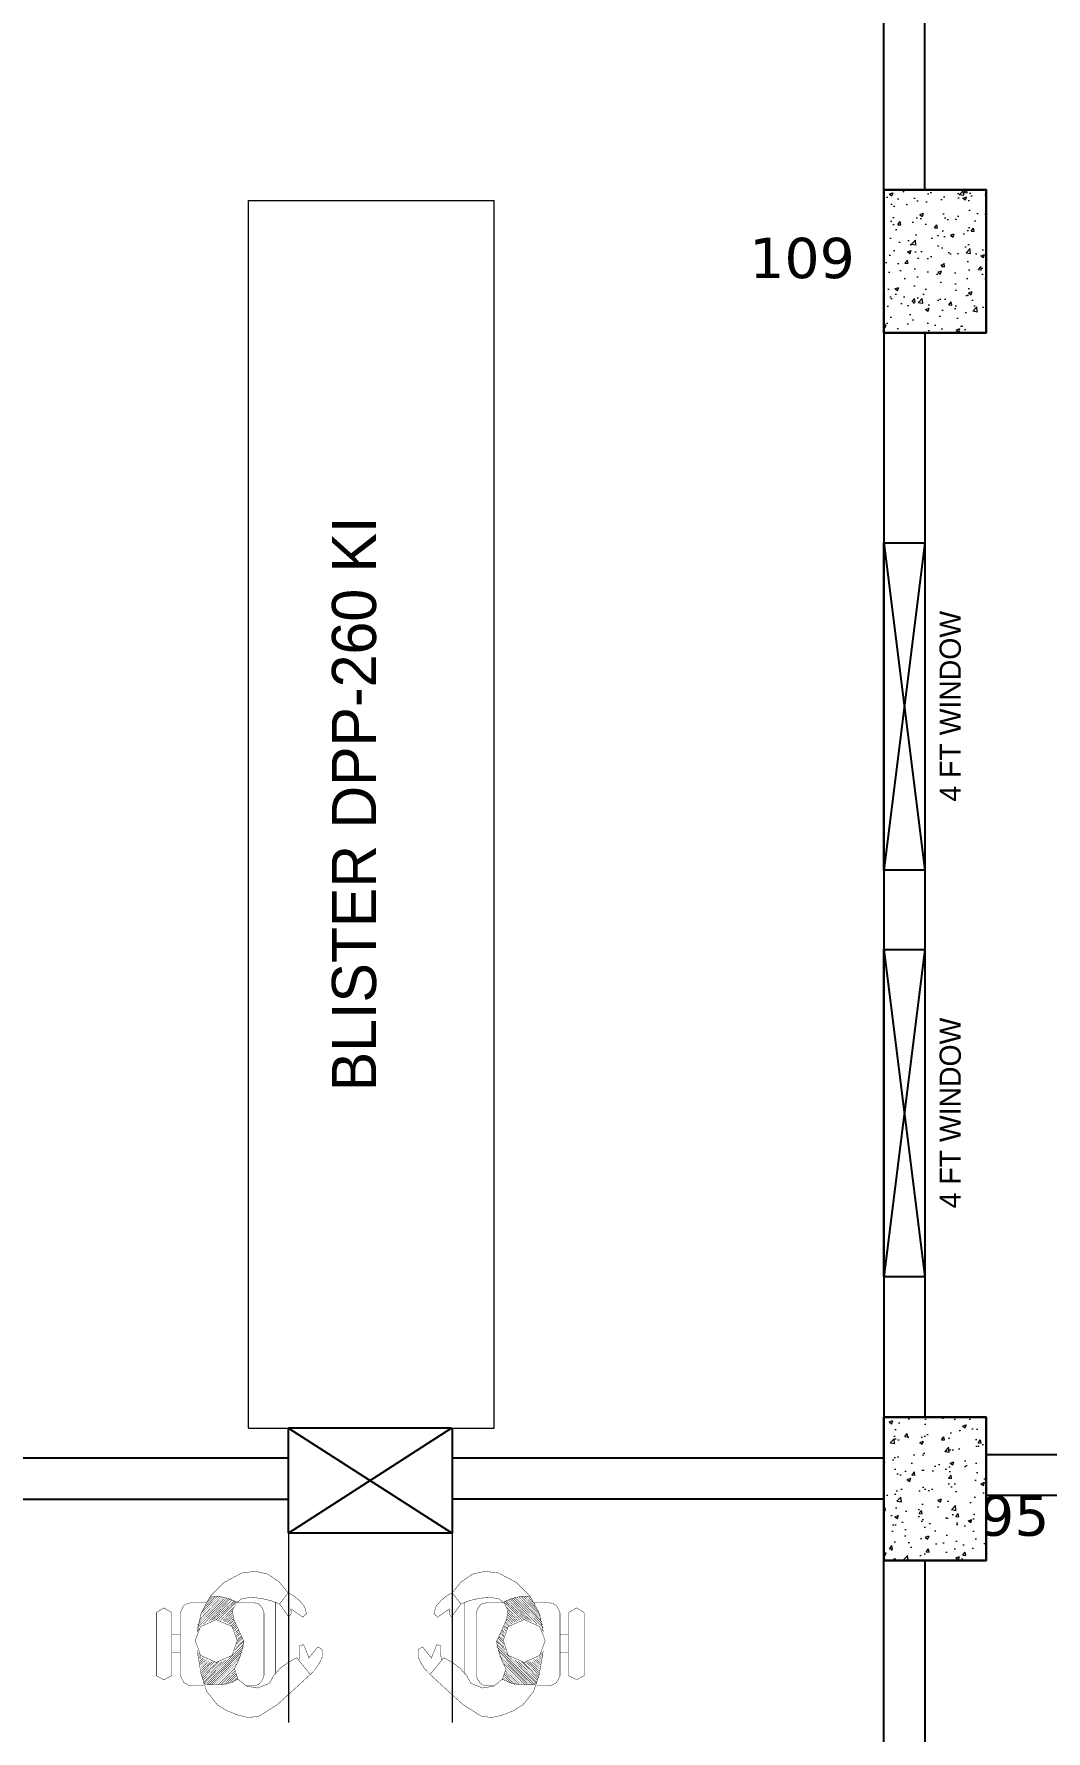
# Model space of a CAD drawing. Header units: inches. Extents: x -217 to 2701, y -906 to 3312.
# Drawn here: x 857.4 to 1005.8, y 1628 to 1876.8 of the extents above; entities that cross this region are included whole.
import ezdxf

# ---------------------------------------------------------------- set-up
doc = ezdxf.new("R2010")
doc.units = ezdxf.units.IN
doc.header["$MEASUREMENT"] = 0
doc.linetypes.add('PHANTOM', pattern=[63.5, 31.75, -6.35, 6.35, -6.35, 6.35, -6.35])
doc.layers.get('0').update_dxf_attribs({"color": 8, "linetype": 'CONTINUOUS'})
for name, color, linetype, lineweight in [('AR. COLUMN', 160, 'CONTINUOUS', 30), ('AR. R.C.C HATCH', 253, 'CONTINUOUS', 9), ('PHAN', 8, 'PHANTOM', 18)]:
    doc.layers.add(name, color=color, linetype=linetype, lineweight=lineweight)
for name, color, linetype in [('COLUMN', 8, 'CONTINUOUS'), ('COLUMN HATCH', 8, 'CONTINUOUS'), ('MAA-CABLE TRAY', 8, 'CONTINUOUS'), ('TEXT', 8, 'CONTINUOUS'), ('WALL', 7, 'CONTINUOUS'), ('WINDOOW', 8, 'CONTINUOUS')]:
    doc.layers.add(name, color=color, linetype=linetype)
doc.styles.add('H St Bt', font='stylu.ttf')
doc.styles.add('VERDANA', font='verdana.ttf')

# ---------------------------------------------------------------- blocks, each defined once
blk = doc.blocks.new('BLISTER DPP 260 KI')
at = {"layer": 'WINDOOW', "color": 0, "lineweight": 0}
for p, q in [((5092.01, 17123.41), (5128.01, 17123.41)), ((5092.01, 16943.41), (5092.01, 17123.41)), ((5128.01, 16943.41), (5128.01, 17123.41)), ((5092.01, 16943.41), (5128.01, 16943.41))]:
    blk.add_line(p, q, dxfattribs=at)
at = {"layer": 'TEXT', "color": 0, "lineweight": 0, "style": 'H St Bt'}
blk.add_text('BLISTER DPP-260 KI', height=6.48, rotation=90, dxfattribs=at).set_placement((5110.71, 16992.81))
blk = doc.blocks.new('*U426')
at = {"layer": 'WALL', "color": 0}
for p, q in [((60520.06, 48188.77), (60526.06, 48188.77)), ((60520.06, 48140.77), (60520.06, 48188.77)), ((60526.06, 48188.77), (60520.06, 48140.77)), ((60520.06, 48188.77), (60526.06, 48140.77)), ((60526.06, 48188.77), (60526.06, 48140.77)), ((60526.06, 48140.77), (60520.06, 48140.77))]:
    blk.add_line(p, q, dxfattribs=at)
at = {"layer": 'TEXT', "lineweight": 0, "style": 'H St Bt'}
blk.add_text('4 FT WINDOW', height=3.1104, rotation=90, dxfattribs=at).set_placement((60531.34, 48150.84))
blk = doc.blocks.new('*U427')
at = {"layer": 'WALL', "color": 0}
for p, q in [((60520.06, 48188.77), (60526.06, 48188.77)), ((60520.06, 48140.77), (60520.06, 48188.77)), ((60526.06, 48188.77), (60520.06, 48140.77)), ((60520.06, 48188.77), (60526.06, 48140.77)), ((60526.06, 48188.77), (60526.06, 48140.77)), ((60526.06, 48140.77), (60520.06, 48140.77))]:
    blk.add_line(p, q, dxfattribs=at)
at = {"layer": 'TEXT', "lineweight": 0, "style": 'H St Bt'}
blk.add_text('4 FT WINDOW', height=3.1104, rotation=90, dxfattribs=at).set_placement((60531.34, 48150.84))
blk = doc.blocks.new('ASDFCADF')
at = {"lineweight": 18}
blk.add_wipeout([(0, -21), (0, 0), (-15, 0), (-15, -21)], dxfattribs=at)
at = {"layer": 'AR. R.C.C HATCH'}
h = blk.add_hatch(dxfattribs=at)
h.set_pattern_fill('AR-CONC', color=256, scale=0.75, angle=360, style=0)
h.set_pattern_definition([(50, (-15, -23), (5.37945, -0.47064), [0.5625, -6.1875]), (355, (-15, -23), (-1.0406, 5.6414), [0.45, -4.95]), (100.451, (-14.5517, -23.039), (4.3388, 5.1708), [0.47805, -5.2586]), (46.184, (-15, -21.5), (8.0043, -1.2414), [0.8438, -9.2813]), (96.636, (-14.333, -21.6034), (7.01, 7.306), [0.717, -7.8879]), (351.184, (-15, -21.5), (7.01, 7.306), [0.675, -7.425]), (21, (-14.25, -21.875), (4.4768, -3.01964), [0.5625, -6.1875]), (326, (-14.25, -21.875), (1.8249, 5.4386), [0.45, -4.95]), (71.451, (-13.877, -22.1266), (6.3017, 2.419), [0.47805, -5.2586]), (37.5, (-15, -23), (0.0912, 2.4967), [0, -4.89, 0, -5.025, 0, -4.96875]), (7.5, (-15, -23), (1.97302, 2.9581), [0, -2.865, 0, -4.7775, 0, -1.89375]), (327.5, (-16.6725, -23), (4.00367, -0.16916), [0, -1.875, 0, -5.85, 0, -7.7625]), (317.5, (-17.4225, -23), (4.3739, 0.7508), [0, -2.4375, 0, -3.885, 0, -5.5125])])
h.paths.add_polyline_path([(0, 0), (-15, 0), (-15, -21), (0, -21)])
at = {"layer": 'AR. COLUMN'}
blk.add_lwpolyline([(0, -21), (0, 0), (-15, 0), (-15, -21)], close=True, dxfattribs=at)
at = {"layer": 'MAA-CABLE TRAY', "lineweight": 18}
for points in [[(-15, -21), (-15, 0), (0, 0), (0, -21)], [(-15, 0), (0, 0), (0, -21), (-15, -21)]]:
    blk.add_lwpolyline(points, close=True, dxfattribs=at)

msp = doc.modelspace()

# ---------------------------------------------------------------- hatches: boundary and pattern name
at = {"layer": 'COLUMN HATCH', "linetype": 'Continuous'}
for points in [[(997, 1854), (982, 1854), (982, 1833), (997, 1833)], [(997.04, 1854.03), (982.04, 1854.03), (982.04, 1833.03), (997.04, 1833.03)], [(997, 1674), (982, 1674), (982, 1653), (997, 1653)]]:
    msp.add_hatch(color=256, dxfattribs=at).paths.add_polyline_path(points)
at = {"layer": 'TEXT', "lineweight": 0}
msp.add_hatch(color=256, dxfattribs=at).paths.add_polyline_path([(997, 1854), (982, 1854), (982, 1833), (997, 1833)])

# ---------------------------------------------------------------- linework, layer by layer
at = {"layer": 'COLUMN', "linetype": 'Continuous'}
for p, q in [((894.67, 1657), (894.67, 1672.4)), ((918.59, 1672.4), (894.67, 1657)), ((894.67, 1672.4), (918.67, 1657)), ((918.59, 1672.4), (894.67, 1672.4)), ((918.67, 1672.4), (918.67, 1657)), ((918.67, 1657), (894.67, 1657))]:
    msp.add_line(p, q, dxfattribs=at)
for points in [[(982, 1833), (997, 1833), (997, 1854), (982, 1854)], [(982, 1653), (997, 1653), (997, 1674), (982, 1674)]]:
    msp.add_lwpolyline(points, close=True, dxfattribs=at)
at = {"layer": 'PHAN', "lineweight": 0}
for p, q in [((894.67, 1661), (894.67, 1463.63)), ((918.67, 1661), (918.67, 1463.63))]:
    msp.add_line(p, q, dxfattribs=at)
at = {"layer": 'PHAN', "lineweight": 0, "const_width": 0.0614}
for points in [[(881.29, 1642.44), (881.86, 1645.24), (883.23, 1647.75), (885.28, 1649.8), (887.85, 1651.17)], [(887.85, 1651.17), (889.84, 1651.4), (891.67, 1650.99), (893.32, 1649.85), (894.63, 1648.26)], [(925.49, 1651.17), (923.49, 1651.4), (921.67, 1650.99), (920.01, 1649.85), (918.7, 1648.26)], [(932.05, 1642.44), (931.47, 1645.24), (930.11, 1647.75), (928.05, 1649.8), (925.49, 1651.17)], [(885.68, 1647.46), (881.29, 1643.13)], [(885.45, 1647.57), (881.35, 1643.53)], [(885.11, 1647.57), (881.52, 1643.98)], [(884.82, 1647.63), (881.63, 1644.32)], [(884.6, 1647.75), (881.69, 1644.84)], [(884.25, 1647.75), (881.91, 1645.35)], [(883.97, 1647.75), (882.14, 1645.86)], [(883.63, 1647.75), (882.49, 1646.55)], [(883.23, 1647.63), (883, 1647.4)], [(883.11, 1647.63), (884.48, 1647.75), (885.91, 1647.4), (887.05, 1646.95)], [(886.65, 1644.38), (886.48, 1645.69), (886.99, 1646.72), (887.85, 1647.4), (889.1, 1647.57)], [(889.1, 1647.57), (890.58, 1647.46), (892.06, 1647.12), (893.38, 1646.61)], [(894.63, 1648.26), (893.38, 1646.61), (894.74, 1644.72)], [(894.63, 1648.26), (895.54, 1647.75), (896.34, 1647.06), (897.03, 1646.26), (897.31, 1645.24)], [(918.7, 1648.26), (917.79, 1647.75), (916.99, 1647.06), (916.31, 1646.26), (916.02, 1645.24)], [(918.7, 1648.26), (919.96, 1646.61), (918.59, 1644.72)], [(924.23, 1647.57), (922.75, 1647.46), (921.27, 1647.12), (919.96, 1646.61)], [(926.68, 1644.38), (926.85, 1645.69), (926.34, 1646.72), (925.49, 1647.4), (924.23, 1647.57)], [(930.22, 1647.63), (928.85, 1647.75), (927.43, 1647.4), (926.29, 1646.95)], [(927.65, 1647.46), (932.05, 1643.13)], [(927.88, 1647.57), (931.99, 1643.53)], [(928.22, 1647.57), (931.82, 1643.98)], [(928.51, 1647.63), (931.7, 1644.32)], [(928.74, 1647.75), (931.64, 1644.84)], [(929.08, 1647.75), (931.42, 1645.35)], [(929.37, 1647.75), (931.19, 1645.86)], [(929.71, 1647.75), (930.85, 1646.55)], [(930.11, 1647.63), (930.33, 1647.4)], [(875.3, 1645.35), (876.39, 1646.04), (877.58, 1645.35)], [(875.3, 1636.11), (875.3, 1645.35)], [(877.58, 1645.35), (877.58, 1636.11)], [(878.84, 1645.35), (879.07, 1645.86), (879.35, 1646.38), (879.92, 1646.72), (880.43, 1646.78)], [(878.84, 1645.35), (878.84, 1636.11)], [(882.66, 1646.78), (880.43, 1646.78)], [(885.96, 1647.4), (882.2, 1643.64)], [(886.19, 1647.4), (883, 1644.04)], [(886.42, 1647.23), (883.4, 1644.21)], [(886.76, 1647.12), (883.74, 1644.32)], [(886.93, 1647.06), (884.08, 1644.32)], [(887.05, 1646.95), (884.43, 1644.32)], [(886.65, 1646.09), (884.71, 1644.21)], [(886.48, 1645.69), (885.05, 1644.16)], [(886.48, 1645.35), (885.22, 1644.04)], [(886.48, 1645.01), (885.45, 1643.98)], [(889.56, 1646.78), (887.05, 1646.78)], [(889.56, 1646.78), (890.18, 1646.72), (890.58, 1646.38), (890.92, 1645.86), (891.09, 1645.35)], [(891.09, 1636.11), (891.09, 1645.35)], [(892.81, 1646.89), (892.81, 1636.46)], [(894.74, 1644.72), (895.09, 1645.18), (895.03, 1645.92)], [(896.8, 1644.67), (895.03, 1645.92)], [(897.31, 1645.24), (896.8, 1644.67)], [(916.02, 1645.24), (916.54, 1644.67)], [(916.54, 1644.67), (918.3, 1645.92)], [(918.59, 1644.72), (918.25, 1645.18), (918.3, 1645.92)], [(920.53, 1646.89), (920.53, 1636.46)], [(923.78, 1646.78), (923.15, 1646.72), (922.75, 1646.38), (922.41, 1645.86), (922.24, 1645.35)], [(922.24, 1636.11), (922.24, 1645.35)], [(923.78, 1646.78), (926.29, 1646.78)], [(926.29, 1646.95), (928.91, 1644.32)], [(926.4, 1647.06), (929.25, 1644.32)], [(926.57, 1647.12), (929.59, 1644.32)], [(926.68, 1646.09), (928.62, 1644.21)], [(926.85, 1645.69), (928.28, 1644.16)], [(926.85, 1645.35), (928.11, 1644.04)], [(926.85, 1645.01), (927.88, 1643.98)], [(926.91, 1647.23), (929.93, 1644.21)], [(927.14, 1647.4), (930.33, 1644.04)], [(927.37, 1647.4), (931.13, 1643.64)], [(930.67, 1646.78), (932.9, 1646.78)], [(934.5, 1645.35), (934.27, 1645.86), (933.98, 1646.38), (933.41, 1646.72), (932.9, 1646.78)], [(934.5, 1645.35), (934.5, 1636.11)], [(938.03, 1645.35), (936.95, 1646.04), (935.75, 1645.35)], [(935.75, 1645.35), (935.75, 1636.11)], [(938.03, 1636.11), (938.03, 1645.35)], [(884.08, 1644.32), (886.42, 1643.3), (887.16, 1641.25), (886.42, 1639.08), (884.08, 1638.05), (881.8, 1639.08), (881, 1641.25), (881.8, 1643.3), (884.08, 1644.32)], [(881.63, 1643.01), (881.29, 1642.67)], [(886.53, 1644.72), (885.68, 1643.87)], [(886.65, 1644.49), (885.91, 1643.7)], [(886.76, 1644.32), (886.08, 1643.64)], [(886.82, 1643.98), (886.19, 1643.36)], [(886.93, 1643.81), (886.42, 1643.3)], [(886.99, 1643.53), (886.48, 1643.01)], [(886.65, 1644.38), (888.13, 1641.13), (887.85, 1639.76), (887.39, 1638.4), (886.76, 1637.14)], [(887.05, 1643.3), (886.65, 1642.96)], [(887.16, 1643.13), (886.76, 1642.67)], [(887.33, 1642.84), (886.93, 1642.44)], [(887.39, 1642.61), (886.99, 1642.27)], [(926.68, 1644.38), (925.2, 1641.13), (925.49, 1639.76), (925.94, 1638.4), (926.57, 1637.14)], [(925.94, 1642.61), (926.34, 1642.27)], [(926, 1642.84), (926.4, 1642.44)], [(929.25, 1644.32), (926.91, 1643.3), (926.17, 1641.25), (926.91, 1639.08), (929.25, 1638.05), (931.53, 1639.08), (932.33, 1641.25), (931.53, 1643.3), (929.25, 1644.32)], [(926.17, 1643.13), (926.57, 1642.67)], [(926.29, 1643.3), (926.68, 1642.96)], [(926.34, 1643.53), (926.85, 1643.01)], [(926.4, 1643.81), (926.91, 1643.3)], [(926.51, 1643.98), (927.14, 1643.36)], [(926.57, 1644.32), (927.26, 1643.64)], [(926.68, 1644.49), (927.43, 1643.7)], [(926.8, 1644.72), (927.65, 1643.87)], [(931.7, 1643.01), (932.05, 1642.67)], [(877.58, 1642.1), (878.84, 1642.1)], [(888.13, 1640.73), (882.26, 1634.92)], [(888.13, 1640.39), (882.55, 1634.8)], [(888.13, 1641.13), (886.82, 1639.88)], [(887.5, 1642.44), (887.05, 1641.93)], [(887.62, 1642.27), (887.05, 1641.76)], [(887.9, 1641.59), (887.05, 1640.73)], [(888.13, 1641.3), (887.05, 1640.28)], [(887.79, 1641.93), (887.16, 1641.42)], [(887.79, 1641.76), (887.16, 1641.13)], [(896.91, 1640.62), (896.34, 1640.56)], [(896.34, 1640.56), (896.34, 1639.36)], [(897.69, 1638.72), (896.91, 1640.62)], [(897.63, 1638.65), (898.99, 1640.33)], [(899.64, 1639.92), (898.99, 1640.33)], [(913.69, 1639.92), (914.34, 1640.33)], [(915.7, 1638.65), (914.34, 1640.33)], [(915.65, 1638.72), (916.42, 1640.62)], [(916.42, 1640.62), (916.99, 1640.56)], [(916.99, 1640.56), (916.99, 1639.36)], [(925.2, 1641.3), (926.29, 1640.28)], [(925.2, 1641.13), (926.51, 1639.88)], [(925.2, 1640.73), (931.08, 1634.92)], [(925.2, 1640.39), (930.79, 1634.8)], [(925.43, 1641.59), (926.29, 1640.73)], [(925.55, 1641.93), (926.17, 1641.42)], [(925.55, 1641.76), (926.17, 1641.13)], [(925.72, 1642.27), (926.29, 1641.76)], [(925.83, 1642.44), (926.29, 1641.93)], [(935.75, 1642.1), (934.5, 1642.1)], [(878.84, 1639.54), (877.58, 1639.54)], [(891.89, 1634.98), (892.52, 1636.11), (893.49, 1637.2), (894.63, 1638.05), (895.88, 1638.74), (897.88, 1636.28), (895.54, 1634.12), (893.03, 1631.84), (890.41, 1630.19), (888.87, 1629.96), (887.33, 1630.3), (885.62, 1630.98), (884.25, 1631.84), (882.71, 1633.78), (881.86, 1636.34), (881.29, 1639.76)], [(881.63, 1639.42), (881.4, 1639.25)], [(881.69, 1639.19), (881.4, 1639.02)], [(881.86, 1639.02), (881.52, 1638.74)], [(881.91, 1638.85), (881.63, 1638.51)], [(882.2, 1638.74), (881.63, 1638.17)], [(882.37, 1638.57), (881.63, 1637.88)], [(882.66, 1638.51), (881.69, 1637.66)], [(882.77, 1638.34), (881.8, 1637.37)], [(883, 1638.22), (881.86, 1637.14)], [(883.34, 1638.17), (881.86, 1636.8)], [(883.57, 1638.17), (881.91, 1636.51)], [(883.85, 1638.17), (881.91, 1636.17)], [(884.48, 1638.17), (882.03, 1635.66)], [(884.2, 1638.05), (882.03, 1635.95)], [(884.94, 1638.17), (882.14, 1635.43)], [(885.45, 1638.4), (882.2, 1635.09)], [(887.9, 1639.88), (882.77, 1634.75)], [(887.79, 1639.54), (883.06, 1634.75)], [(887.67, 1639.02), (883.34, 1634.75)], [(887.39, 1638.51), (883.63, 1634.75)], [(887.05, 1637.83), (883.97, 1634.75)], [(896.34, 1639.36), (896.23, 1638.4)], [(897.88, 1636.28), (898.62, 1637.03), (899.2, 1637.9), (899.64, 1638.86), (899.64, 1639.92)], [(915.45, 1636.28), (914.72, 1637.03), (914.13, 1637.9), (913.69, 1638.86), (913.69, 1639.92)], [(921.44, 1634.98), (920.81, 1636.11), (919.84, 1637.2), (918.7, 1638.05), (917.45, 1638.74), (915.45, 1636.28), (917.79, 1634.12), (920.3, 1631.84), (922.92, 1630.19), (924.46, 1629.96), (926, 1630.3), (927.71, 1630.98), (929.08, 1631.84), (930.62, 1633.78), (931.47, 1636.34), (932.05, 1639.76)], [(916.99, 1639.36), (917.11, 1638.4)], [(925.43, 1639.88), (930.56, 1634.75)], [(925.55, 1639.54), (930.28, 1634.75)], [(925.66, 1639.02), (929.99, 1634.75)], [(925.94, 1638.51), (929.71, 1634.75)], [(926.29, 1637.83), (929.37, 1634.75)], [(927.88, 1638.4), (931.13, 1635.09)], [(928.4, 1638.17), (931.19, 1635.43)], [(928.85, 1638.17), (931.3, 1635.66)], [(929.14, 1638.05), (931.3, 1635.95)], [(929.48, 1638.17), (931.42, 1636.17)], [(929.76, 1638.17), (931.42, 1636.51)], [(929.99, 1638.17), (931.47, 1636.8)], [(930.33, 1638.22), (931.47, 1637.14)], [(930.56, 1638.34), (931.53, 1637.37)], [(930.67, 1638.51), (931.64, 1637.66)], [(930.96, 1638.57), (931.7, 1637.88)], [(931.13, 1638.74), (931.7, 1638.17)], [(931.42, 1638.85), (931.7, 1638.51)], [(931.47, 1639.02), (931.82, 1638.74)], [(931.64, 1639.19), (931.93, 1639.02)], [(931.7, 1639.42), (931.93, 1639.25)], [(934.5, 1639.54), (935.75, 1639.54)], [(877.58, 1636.11), (876.39, 1635.49), (875.3, 1636.11)], [(880.43, 1634.63), (879.92, 1634.75), (879.35, 1635.09), (879.07, 1635.6), (878.84, 1636.11)], [(887.33, 1635.6), (886.14, 1635.09), (884.82, 1634.75), (883.57, 1634.75), (882.26, 1634.92)], [(886.76, 1637.14), (884.37, 1634.75)], [(886.82, 1636.8), (884.71, 1634.75)], [(886.82, 1636.51), (885.05, 1634.75)], [(886.99, 1636.34), (885.45, 1634.8)], [(887.05, 1636.11), (885.91, 1634.92)], [(887.16, 1635.83), (886.42, 1635.09)], [(891.89, 1634.98), (890.18, 1634.29), (888.53, 1634.57), (887.28, 1635.6), (886.76, 1637.14)], [(887.28, 1635.66), (886.99, 1635.43)], [(891.09, 1636.11), (890.92, 1635.6), (890.58, 1635.09), (890.18, 1634.75), (889.56, 1634.63)], [(921.44, 1634.98), (923.15, 1634.29), (924.8, 1634.57), (926.06, 1635.6), (926.57, 1637.14)], [(922.24, 1636.11), (922.41, 1635.6), (922.75, 1635.09), (923.15, 1634.75), (923.78, 1634.63)], [(926, 1635.6), (927.2, 1635.09), (928.51, 1634.75), (929.76, 1634.75), (931.08, 1634.92)], [(926.06, 1635.66), (926.34, 1635.43)], [(926.17, 1635.83), (926.91, 1635.09)], [(926.29, 1636.11), (927.43, 1634.92)], [(926.34, 1636.34), (927.88, 1634.8)], [(926.51, 1636.8), (928.62, 1634.75)], [(926.51, 1636.51), (928.28, 1634.75)], [(926.57, 1637.14), (928.96, 1634.75)], [(932.9, 1634.63), (933.41, 1634.75), (933.98, 1635.09), (934.27, 1635.6), (934.5, 1636.11)], [(935.75, 1636.11), (936.95, 1635.49), (938.03, 1636.11)], [(880.43, 1634.63), (882.26, 1634.63)], [(888.47, 1634.63), (889.56, 1634.63)], [(924.86, 1634.63), (923.78, 1634.63)], [(932.9, 1634.63), (931.08, 1634.63)]]:
    msp.add_lwpolyline(points, dxfattribs=at)
at = {"layer": 'TEXT', "lineweight": 0}
for points in [[(982, 1833), (997, 1833), (997, 1854), (982, 1854)], [(982, 1653), (997, 1653), (997, 1674), (982, 1674)]]:
    msp.add_lwpolyline(points, close=True, dxfattribs=at)
at = {"layer": 'WALL', "linetype": 'Continuous'}
for p, q in [((982, 1854), (982, 2040)), ((988, 1839), (988, 2040)), ((982, 1833), (982, 1674)), ((988, 1833), (988, 1549.98)), ((894.67, 1668), (838, 1668)), ((982, 1668), (918.67, 1668)), ((997, 1668.55), (1024, 1668.55)), ((997, 1662.55), (1024, 1662.55)), ((768, 1662), (894.67, 1662)), ((982, 1662), (918.67, 1662)), ((982, 1549.98), (982, 1659))]:
    msp.add_line(p, q, dxfattribs=at)
at = {"layer": 'WINDOOW', "lineweight": 0}
for p, q in [((894.67, 1669), (894.67, 1672.4)), ((918.67, 1669), (918.67, 1672.4))]:
    msp.add_line(p, q, dxfattribs=at)

# ---------------------------------------------------------------- block references
at = {"layer": 'WALL'}
for name, p in [('*U426', (-59538.06, -46386.55)), ('*U427', (-59538.06, -46446.2))]:
    msp.add_blockref(name, p, dxfattribs=at)
at = {"layer": 'WINDOOW', "lineweight": 0}
msp.add_blockref('BLISTER DPP 260 KI', (-4203.18, -15271.01), dxfattribs=at)

# ---------------------------------------------------------------- texts
at = {"layer": 'TEXT', "lineweight": 0, "char_height": 5.906, "width": 5.1391, "attachment_point": 5, "style": 'VERDANA'}
for s, insert in [('109', (970, 1843.94)), ('95', (1001.12, 1659.52))]:
    msp.add_mtext(s, dxfattribs=dict(at, insert=insert))

# ---------------------------------------------------------------- next in the draw order: block references
at = {"layer": 'MAA-CABLE TRAY', "lineweight": 18}
for p in [(997, 1854), (997, 1674)]:
    msp.add_blockref('ASDFCADF', p, dxfattribs=at)

doc.saveas('drawing.dxf')
